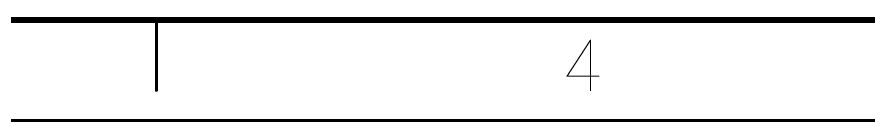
# Model space of a CAD drawing. Extents: x -18 to 16.1, y -6.6 to 15.5.
# Drawn here: x -1.644 to 2.6, y -6.555 to -6.032 of the extents above; entities that cross this region are included whole.
import ezdxf

# ---------------------------------------------------------------- set-up
doc = ezdxf.new("R2010")
doc.units = 0
doc.layers.get('0').update_dxf_attribs({"linetype": 'CONTINUOUS'})
doc.layers.add('FAB', color=13, linetype='CONTINUOUS')

# ---------------------------------------------------------------- blocks, each defined once
blk = doc.blocks.new('ROUND_13')
at = {"const_width": 0.0075}
blk.add_lwpolyline([(-0.00375, 0, 1), (0.00375, 0, 1)], format="xyb", close=True, dxfattribs=at)
blk = doc.blocks.new('ROUND_1')
at = {"const_width": 0.003}
blk.add_lwpolyline([(-0.0015, 0, 1), (0.0015, 0, 1)], format="xyb", close=True, dxfattribs=at)

msp = doc.modelspace()

# ---------------------------------------------------------------- linework, layer by layer
at = {"layer": 'FAB'}
for points, const_width in [([(-16.9499, -6.0473), (15.0501, -6.0473)], 0.03), ([(-0.9499, -6.0473), (-0.9499, -6.3973)], 0.015), ([(1.2129, -6.1473), (1.0963, -6.3264)], 0.006), ([(1.2129, -6.3973), (1.2129, -6.1473)], 0.006), ([(1.0963, -6.3264), (1.2539, -6.3264)], 0.006), ([(16.0501, -6.5473), (-17.9499, -6.5473)], 0.015)]:
    msp.add_lwpolyline(points, dxfattribs=dict(at, const_width=const_width))

# ---------------------------------------------------------------- block references
for name, p in [('ROUND_13', (-0.9499, -6.0473)), ('ROUND_1', (1.2129, -6.1473)), ('ROUND_1', (1.2129, -6.1473)), ('ROUND_1', (1.0963, -6.3264)), ('ROUND_1', (1.0963, -6.3264)), ('ROUND_1', (1.2539, -6.3264)), ('ROUND_13', (-0.9499, -6.3973)), ('ROUND_1', (1.2129, -6.3973))]:
    msp.add_blockref(name, p, dxfattribs=at)

doc.saveas('drawing.dxf')
